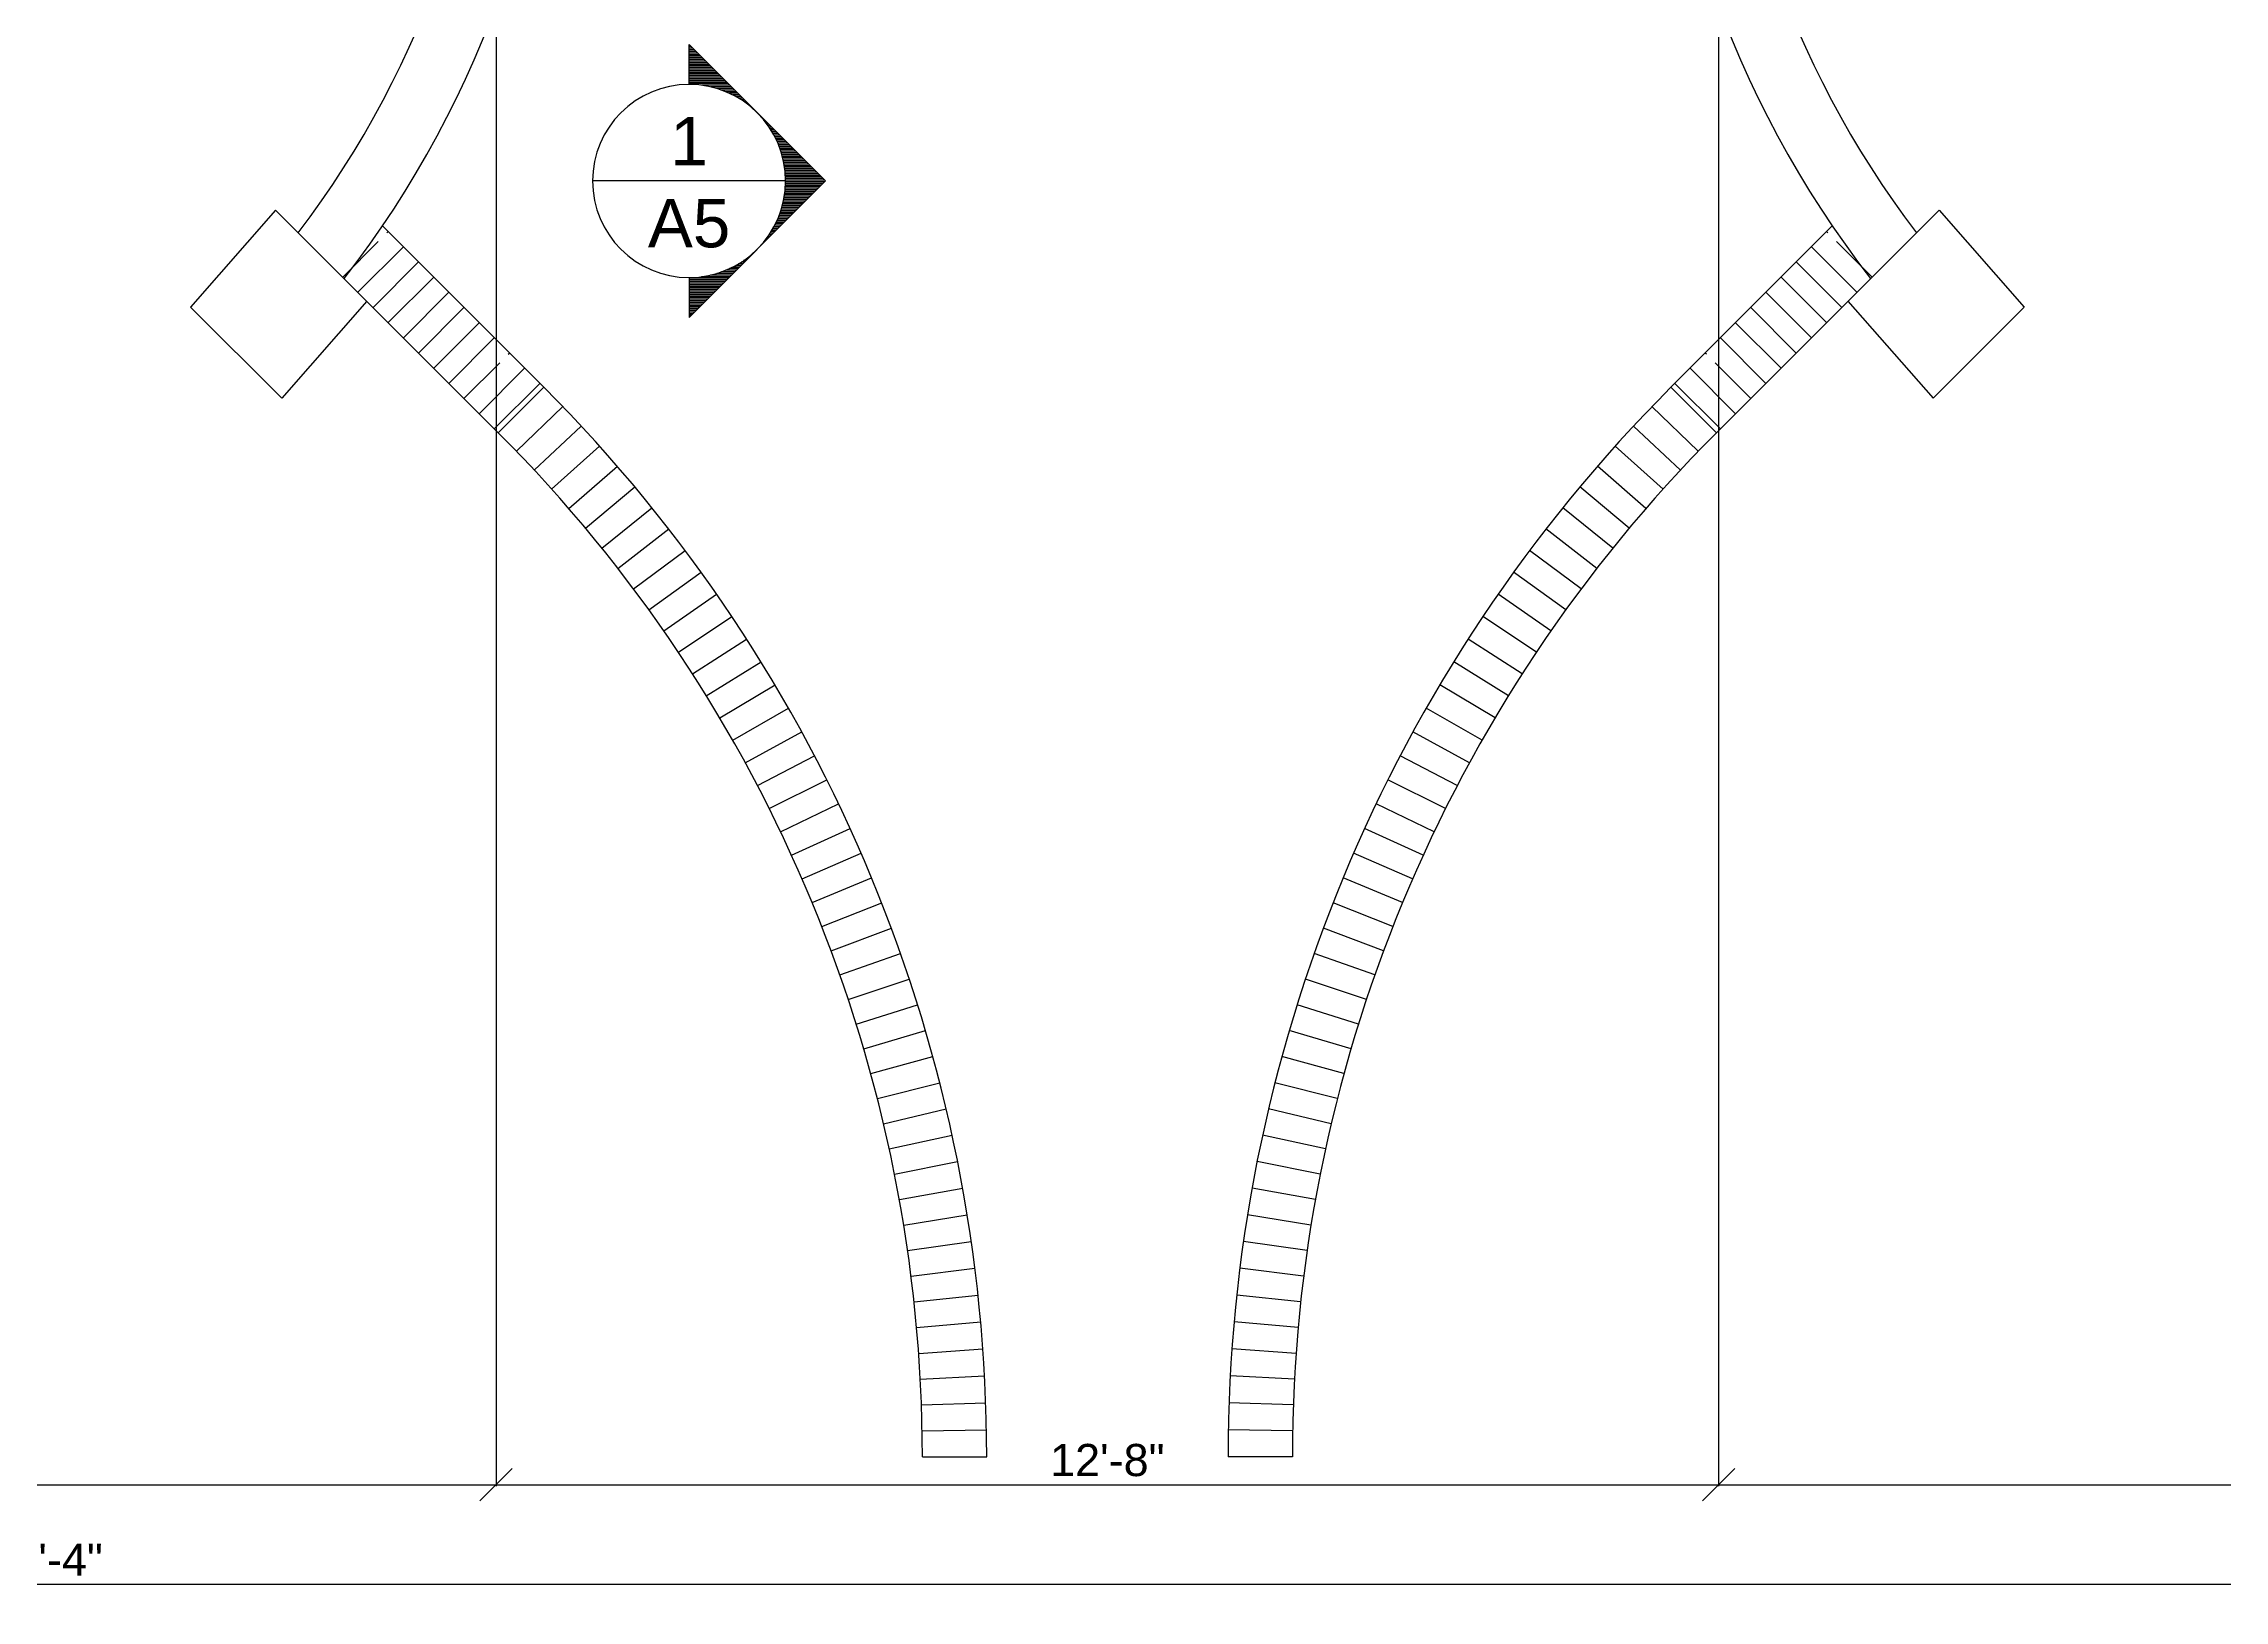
# Model space of a CAD drawing. Header units: inches. Extents: x 13 to 1535, y 73 to 1048.
# Drawn here: x 1088.4 to 1359.5, y 73.3 to 266.8 of the extents above; entities that cross this region are included whole.
import ezdxf
from ezdxf.enums import TextEntityAlignment as Align

# ---------------------------------------------------------------- set-up
doc = ezdxf.new("R2010")
doc.units = ezdxf.units.IN
doc.header["$MEASUREMENT"] = 0
for name, color, linetype in [('AR BRICK WALL', 2, 'Continuous'), ('DIMENSIONS', 240, 'Continuous'), ('DWG TEXTURE', 3, 'Continuous'), ('GENERAL NOTE', 4, 'Continuous'), ('MEDIUM', 6, 'Continuous'), ('TITLES', 7, 'Continuous')]:
    doc.layers.add(name, color=color, linetype=linetype)
doc.styles.add('DIMTXT', font='ARIAL.TTF', dxfattribs={"height": 4})
doc.styles.add('RMNAMES', font='ARIAL.TTF', dxfattribs={"height": 9})
doc.dimstyles.new('Arch', dxfattribs={"dimtxt": 0.1875, "dimasz": 4, "dimexe": 0.179993, "dimexo": 0.0625, "dimgap": 1, "dimtad": 1, "dimtoh": 1, "dimdec": 4, "dimzin": 0, "dimdsep": 46, "dimlunit": 4, "dimtxsty": 'DIMTXT', "dimblk1": 'OBLIQUE', "dimblk2": 'OBLIQUE', "dimsah": 1, "dimcen": 0.089996, "dimdle": 3, "dimadec": 0, "dimazin": 0, "dimtfac": 1, "dimtdec": 4, "dimtofl": 0, "dimtmove": 0, "dimatfit": 3, "dimldrblk": 'OBLIQUE', "dimfxl": 1, "dimfrac": 2, "dimtolj": 1, "dimtzin": 0, "dimarcsym": 0})

# ---------------------------------------------------------------- blocks, each defined once
blk = doc.blocks.new('DETCO 4')
at = {"layer": 'TITLES'}
blk.add_line((12, 0), (-12, 0), dxfattribs=at)
at = {"layer": 'TITLES', "color": 6, "style": 'RMNAMES'}
for tag, p in [('LTR', (0, 1.95)), ('SHT', (0, -8.25))]:
    blk.add_attdef(tag, text='', height=6, dxfattribs=at).set_placement(p, align=Align.CENTER)
blk = doc.blocks.new('*X57')
at = {"color": 0}
for p, q in [((1253.8, 235.89), (1248.14, 241.54)), ((1250.19, 243.27), (1250.03, 243.43)), ((1255.68, 237.77), (1251.25, 242.21)), ((1251.91, 234), (1246.26, 239.66)), ((1248.14, 230.23), (1242.48, 235.89)), ((1250.03, 232.12), (1244.37, 237.77)), ((1246.26, 228.34), (1240.6, 234)), ((1244.37, 226.46), (1238.71, 232.11)), ((1235.1, 228.18), (1234.94, 228.34)), ((1242.48, 224.57), (1236.83, 230.23)), ((1238.71, 220.8), (1233.06, 226.46)), ((1240.6, 222.69), (1236.16, 227.12)), ((1236.83, 218.91), (1231.17, 224.57))]:
    blk.add_line(p, q, dxfattribs=at)
blk = doc.blocks.new('_OBLIQUE')
at = {"color": 0, "linetype": 'ByBlock'}
blk.add_line((-0.5, -0.5), (0.5, 0.5), dxfattribs=at)
blk = doc.blocks.new('*D64')
at = {"layer": 'Defpoints', "color": 0}
for p in [(1144.61, 368.61), (1008.61, 304.61), (1144.61, 87.66)]:
    blk.add_point(p, dxfattribs=at)
at = {"layer": 'DIMENSIONS', "color": 0, "lineweight": -2}
for p, q in [((1144.61, 368.55), (1144.61, 87.48)), ((1008.61, 304.55), (1008.61, 87.48)), ((1005.61, 87.66), (1147.61, 87.66))]:
    blk.add_line(p, q, dxfattribs=at)
at = {"layer": 'DIMENSIONS', "color": 0, "lineweight": -2, "xscale": 4, "yscale": 4, "zscale": 4, "rotation": 180}
blk.add_blockref('_OBLIQUE', (1008.61, 87.66), dxfattribs=at)
at = {"layer": 'DIMENSIONS', "color": 0, "lineweight": -2, "xscale": 4, "yscale": 4, "zscale": 4}
blk.add_blockref('_OBLIQUE', (1144.61, 87.66), dxfattribs=at)
at = {"layer": 'DIMENSIONS', "color": 0, "insert": (1076.61, 90.67), "char_height": 4, "attachment_point": 5, "style": 'DIMTXT'}
blk.add_mtext('\\A1;11\'-4"', dxfattribs=at)
blk = doc.blocks.new('*D65')
at = {"layer": 'Defpoints', "color": 0}
for p in [(1144.61, 368.61), (1296.61, 368.61), (1296.61, 87.66)]:
    blk.add_point(p, dxfattribs=at)
at = {"layer": 'DIMENSIONS', "color": 0, "lineweight": -2}
for p, q in [((1144.61, 368.55), (1144.61, 87.48)), ((1296.61, 368.55), (1296.61, 87.48)), ((1141.61, 87.66), (1299.61, 87.66))]:
    blk.add_line(p, q, dxfattribs=at)
at = {"layer": 'DIMENSIONS', "color": 0, "lineweight": -2, "xscale": 4, "yscale": 4, "zscale": 4, "rotation": 180}
blk.add_blockref('_OBLIQUE', (1144.61, 87.66), dxfattribs=at)
at = {"layer": 'DIMENSIONS', "color": 0, "lineweight": -2, "xscale": 4, "yscale": 4, "zscale": 4}
blk.add_blockref('_OBLIQUE', (1296.61, 87.66), dxfattribs=at)
at = {"layer": 'DIMENSIONS', "color": 0, "insert": (1220.61, 90.7), "char_height": 4, "attachment_point": 5, "style": 'DIMTXT'}
blk.add_mtext('\\A1;12\'-8"', dxfattribs=at)
blk = doc.blocks.new('*D66')
at = {"layer": 'Defpoints', "color": 0}
for p in [(1456.61, 432.61), (1296.61, 368.61), (1456.61, 87.66)]:
    blk.add_point(p, dxfattribs=at)
at = {"layer": 'DIMENSIONS', "color": 0, "lineweight": -2}
for p, q in [((1456.61, 432.55), (1456.61, 87.48)), ((1296.61, 368.55), (1296.61, 87.48)), ((1293.61, 87.66), (1459.61, 87.66))]:
    blk.add_line(p, q, dxfattribs=at)
at = {"layer": 'DIMENSIONS', "color": 0, "lineweight": -2, "xscale": 4, "yscale": 4, "zscale": 4, "rotation": 180}
blk.add_blockref('_OBLIQUE', (1296.61, 87.66), dxfattribs=at)
at = {"layer": 'DIMENSIONS', "color": 0, "lineweight": -2, "xscale": 4, "yscale": 4, "zscale": 4}
blk.add_blockref('_OBLIQUE', (1456.61, 87.66), dxfattribs=at)
at = {"layer": 'DIMENSIONS', "color": 0, "insert": (1376.61, 90.7), "char_height": 4, "attachment_point": 5, "style": 'DIMTXT'}
blk.add_mtext('\\A1;13\'-4"', dxfattribs=at)
blk = doc.blocks.new('*X18')
at = {"color": 0}
for p, q in [((223.77, 81.4), (223.84, 81.4)), ((221.17, 78.8), (223.84, 78.8)), ((221.37, 79), (223.84, 79)), ((221.57, 79.2), (223.84, 79.2)), ((221.77, 79.4), (223.84, 79.4)), ((221.97, 79.6), (223.84, 79.6)), ((222.17, 79.8), (223.84, 79.8)), ((222.37, 80), (223.84, 80)), ((222.57, 80.2), (223.84, 80.2)), ((222.77, 80.4), (223.84, 80.4)), ((222.97, 80.6), (223.84, 80.6)), ((223.17, 80.8), (223.84, 80.8)), ((223.37, 81), (223.84, 81)), ((223.57, 81.2), (223.84, 81.2)), ((218.37, 76), (220.42, 76)), ((218.57, 76.2), (221.18, 76.2)), ((218.77, 76.4), (222.3, 76.4)), ((218.97, 76.6), (223.84, 76.6)), ((219.17, 76.8), (223.84, 76.8)), ((219.37, 77), (223.84, 77)), ((219.57, 77.2), (223.84, 77.2)), ((219.77, 77.4), (223.84, 77.4)), ((219.97, 77.6), (223.84, 77.6)), ((220.17, 77.8), (223.84, 77.8)), ((220.37, 78), (223.84, 78)), ((220.57, 78.2), (223.84, 78.2)), ((220.77, 78.4), (223.84, 78.4)), ((220.97, 78.6), (223.84, 78.6)), ((215.77, 73.4), (215.79, 73.4)), ((215.97, 73.6), (216.02, 73.6)), ((216.17, 73.8), (216.26, 73.8)), ((216.37, 74), (216.51, 74)), ((216.57, 74.2), (216.78, 74.2)), ((216.77, 74.4), (217.06, 74.4)), ((216.97, 74.6), (217.36, 74.6)), ((217.17, 74.8), (217.69, 74.8)), ((217.37, 75), (218.04, 75)), ((217.57, 75.2), (218.41, 75.2)), ((217.77, 75.4), (218.83, 75.4)), ((217.97, 75.6), (219.29, 75.6)), ((218.17, 75.8), (219.81, 75.8)), ((212.97, 70.6), (213.51, 70.6)), ((213.17, 70.8), (213.63, 70.8)), ((213.37, 71), (213.76, 71)), ((213.57, 71.2), (213.89, 71.2)), ((213.77, 71.4), (214.03, 71.4)), ((213.97, 71.6), (214.17, 71.6)), ((214.17, 71.8), (214.32, 71.8)), ((214.37, 72), (214.48, 72)), ((214.57, 72.2), (214.64, 72.2)), ((214.77, 72.4), (214.81, 72.4)), ((214.97, 72.6), (214.99, 72.6)), ((215.17, 72.8), (215.18, 72.8)), ((215.57, 73.2), (215.58, 73.2)), ((210.17, 67.8), (212.31, 67.8)), ((210.37, 68), (212.36, 68)), ((210.57, 68.2), (212.43, 68.2)), ((210.77, 68.4), (212.49, 68.4)), ((210.97, 68.6), (212.57, 68.6)), ((211.17, 68.8), (212.64, 68.8)), ((211.37, 69), (212.72, 69)), ((211.57, 69.2), (212.8, 69.2)), ((211.77, 69.4), (212.89, 69.4)), ((211.97, 69.6), (212.98, 69.6)), ((212.17, 69.8), (213.08, 69.8)), ((212.37, 70), (213.18, 70)), ((212.57, 70.2), (213.28, 70.2)), ((212.77, 70.4), (213.39, 70.4)), ((207.57, 65.2), (211.86, 65.2)), ((207.77, 65.4), (211.88, 65.4)), ((207.97, 65.6), (211.89, 65.6)), ((208.17, 65.8), (211.91, 65.8)), ((208.37, 66), (211.94, 66)), ((208.57, 66.2), (211.96, 66.2)), ((208.77, 66.4), (211.99, 66.4)), ((208.97, 66.6), (212.03, 66.6)), ((209.17, 66.8), (212.07, 66.8)), ((209.37, 67), (212.11, 67)), ((209.57, 67.2), (212.15, 67.2)), ((209.77, 67.4), (212.2, 67.4)), ((209.97, 67.6), (212.25, 67.6)), ((206.97, 64.6), (211.84, 64.6)), ((206.97, 64.4), (211.84, 64.4)), ((207.17, 64.8), (211.85, 64.8)), ((207.17, 64.2), (211.85, 64.2)), ((207.37, 65), (211.85, 65)), ((207.37, 64), (211.85, 64)), ((207.57, 63.8), (211.86, 63.8)), ((207.77, 63.6), (211.88, 63.6)), ((207.97, 63.4), (211.89, 63.4)), ((208.17, 63.2), (211.91, 63.2)), ((208.37, 63), (211.94, 63)), ((208.57, 62.8), (211.96, 62.8)), ((208.77, 62.6), (211.99, 62.6)), ((208.97, 62.4), (212.03, 62.4)), ((209.17, 62.2), (212.07, 62.2)), ((209.37, 62), (212.11, 62)), ((209.57, 61.8), (212.15, 61.8)), ((209.77, 61.6), (212.2, 61.6)), ((209.97, 61.4), (212.25, 61.4)), ((210.17, 61.2), (212.31, 61.2)), ((210.37, 61), (212.36, 61)), ((210.57, 60.8), (212.43, 60.8)), ((210.77, 60.6), (212.49, 60.6)), ((210.97, 60.4), (212.56, 60.4)), ((211.17, 60.2), (212.64, 60.2)), ((211.37, 60), (212.72, 60)), ((211.57, 59.8), (212.8, 59.8)), ((211.77, 59.6), (212.89, 59.6)), ((211.97, 59.4), (212.98, 59.4)), ((212.17, 59.2), (213.08, 59.2)), ((212.37, 59), (213.18, 59)), ((212.57, 58.8), (213.28, 58.8)), ((212.77, 58.6), (213.39, 58.6)), ((212.97, 58.4), (213.51, 58.4)), ((213.17, 58.2), (213.63, 58.2)), ((213.37, 58), (213.76, 58)), ((213.57, 57.8), (213.89, 57.8)), ((213.77, 57.6), (214.02, 57.6)), ((213.97, 57.4), (214.17, 57.4)), ((214.17, 57.2), (214.32, 57.2)), ((214.37, 57), (214.47, 57)), ((214.57, 56.8), (214.64, 56.8)), ((214.77, 56.6), (214.81, 56.6)), ((214.97, 56.4), (214.99, 56.4)), ((215.17, 56.2), (215.18, 56.2)), ((215.57, 55.8), (215.58, 55.8)), ((215.77, 55.6), (215.79, 55.6)), ((215.97, 55.4), (216.02, 55.4)), ((216.17, 55.2), (216.26, 55.2)), ((216.37, 55), (216.51, 55)), ((216.57, 54.8), (216.78, 54.8)), ((216.77, 54.6), (217.06, 54.6)), ((216.97, 54.4), (217.36, 54.4)), ((217.17, 54.2), (217.68, 54.2)), ((217.37, 54), (218.03, 54)), ((217.57, 53.8), (218.41, 53.8)), ((217.77, 53.6), (218.82, 53.6)), ((217.97, 53.4), (219.28, 53.4)), ((218.17, 53.2), (219.8, 53.2)), ((218.37, 53), (220.41, 53)), ((218.57, 52.8), (221.17, 52.8)), ((218.77, 52.6), (222.29, 52.6)), ((218.97, 52.4), (223.84, 52.4)), ((219.17, 52.2), (223.84, 52.2)), ((219.37, 52), (223.84, 52)), ((219.57, 51.8), (223.84, 51.8)), ((219.77, 51.6), (223.84, 51.6)), ((219.97, 51.4), (223.84, 51.4)), ((220.17, 51.2), (223.84, 51.2)), ((220.37, 51), (223.84, 51)), ((220.57, 50.8), (223.84, 50.8)), ((220.77, 50.6), (223.84, 50.6)), ((220.97, 50.4), (223.84, 50.4)), ((221.17, 50.2), (223.84, 50.2)), ((221.37, 50), (223.84, 50)), ((221.57, 49.8), (223.84, 49.8)), ((221.77, 49.6), (223.84, 49.6)), ((221.97, 49.4), (223.84, 49.4)), ((222.17, 49.2), (223.84, 49.2)), ((222.37, 49), (223.84, 49)), ((222.57, 48.8), (223.84, 48.8)), ((222.77, 48.6), (223.84, 48.6)), ((222.97, 48.4), (223.84, 48.4)), ((223.17, 48.2), (223.84, 48.2)), ((223.37, 48), (223.84, 48)), ((223.57, 47.8), (223.84, 47.8)), ((223.77, 47.6), (223.84, 47.6))]:
    blk.add_line(p, q, dxfattribs=at)
blk = doc.blocks.new('DETCO 2')
at = {"layer": 'GENERAL NOTE', "color": 7}
for p, q in [((-12, 16.97), (-28.97, 0)), ((-12, 16.97), (4.97, 0)), ((-24, 0), (-28.97, 0)), ((0, 0), (4.97, 0))]:
    blk.add_line(p, q, dxfattribs=at)
blk.add_circle((-12, 0), 12, dxfattribs=at)
at = {"layer": 'GENERAL NOTE', "color": 3, "rotation": 270}
blk.add_blockref('*X18', (-76.5, 223.84), dxfattribs=at)
blk = doc.blocks.new('*D74')
at = {"layer": 'Defpoints', "color": 0}
for p in [(1456.61, 432.61), (720.61, 176.61), (1456.61, 75.28)]:
    blk.add_point(p, dxfattribs=at)
at = {"layer": 'DIMENSIONS', "color": 0, "lineweight": -2}
for p, q in [((1456.61, 432.55), (1456.61, 75.1)), ((720.61, 176.55), (720.61, 75.1)), ((717.61, 75.28), (1459.61, 75.28))]:
    blk.add_line(p, q, dxfattribs=at)
at = {"layer": 'DIMENSIONS', "color": 0, "lineweight": -2, "xscale": 4, "yscale": 4, "zscale": 4, "rotation": 180}
blk.add_blockref('_OBLIQUE', (720.61, 75.28), dxfattribs=at)
at = {"layer": 'DIMENSIONS', "color": 0, "lineweight": -2, "xscale": 4, "yscale": 4, "zscale": 4}
blk.add_blockref('_OBLIQUE', (1456.61, 75.28), dxfattribs=at)
at = {"layer": 'DIMENSIONS', "color": 0, "insert": (1088.61, 78.32), "char_height": 4, "attachment_point": 5, "style": 'DIMTXT'}
blk.add_mtext('\\A1;61\'-4"', dxfattribs=at)

msp = doc.modelspace()

# ---------------------------------------------------------------- linework, layer by layer
at = {"layer": 'AR BRICK WALL'}
for p, q in [((1130.48881, 244.1403), (1150.54988, 224.07923)), ((1310.7388, 244.1403), (1290.67773, 224.07923))]:
    msp.add_line(p, q, dxfattribs=at)
for centre, start, end in [((1017.61381, 91.14315), 0, 45), ((1423.61381, 91.14315), 135, 180)]:
    msp.add_arc(centre, 188, start, end, dxfattribs=at)
at = {"layer": 'DWG TEXTURE'}
for p, q in [((1144.89303, 218.42237), (1150.54988, 224.07923)), ((1296.33459, 218.42237), (1290.67773, 224.07923)), ((1147.14456, 216.13029), (1152.90148, 221.68527)), ((1294.08305, 216.13029), (1288.32613, 221.68527)), ((1149.35482, 213.79838), (1155.20998, 219.24973)), ((1291.87279, 213.79838), (1286.01764, 219.24973)), ((1151.52311, 211.4274), (1157.47463, 216.77336)), ((1153.64873, 209.01809), (1159.69473, 214.25697)), ((1287.57888, 209.01809), (1281.53289, 214.25697)), ((1289.70451, 211.4274), (1283.75298, 216.77336)), ((1155.73101, 206.57122), (1161.86955, 211.70136)), ((1285.4966, 206.57122), (1279.35806, 211.70136)), ((1157.76928, 204.08758), (1163.99842, 209.10733)), ((1283.45833, 204.08758), (1277.2292, 209.10733)), ((1159.7629, 201.56795), (1166.08064, 206.47571)), ((1281.46471, 201.56795), (1275.14697, 206.47571)), ((1161.71123, 199.01313), (1168.11556, 203.80736)), ((1279.51638, 199.01313), (1273.11205, 203.80736)), ((1163.61365, 196.42395), (1170.10253, 201.1031)), ((1277.61397, 196.42395), (1271.12508, 201.1031)), ((1165.46955, 193.80123), (1172.04091, 198.36381)), ((1275.75807, 193.80123), (1269.1867, 198.36381)), ((1167.27834, 191.1458), (1173.93009, 195.59036)), ((1273.94928, 191.1458), (1267.29752, 195.59036)), ((1169.03944, 188.4585), (1175.76947, 192.78363)), ((1272.18817, 188.4585), (1265.45814, 192.78363)), ((1170.7523, 185.7402), (1177.55846, 189.94451)), ((1270.47531, 185.7402), (1263.66916, 189.94451)), ((1172.41637, 182.99176), (1179.29648, 187.07392)), ((1268.81124, 182.99176), (1261.93113, 187.07392)), ((1174.03112, 180.21406), (1180.983, 184.17276)), ((1267.1965, 180.21406), (1260.24462, 184.17276)), ((1175.59602, 177.40797), (1182.61746, 181.24196)), ((1265.63159, 177.40797), (1258.61016, 181.24196)), ((1177.1106, 174.5744), (1184.19934, 178.28246)), ((1264.11701, 174.5744), (1257.02827, 178.28246)), ((1178.57435, 171.71425), (1185.72816, 175.29519)), ((1262.65326, 171.71425), (1255.49946, 175.29519)), ((1179.98683, 168.82843), (1187.20341, 172.28111)), ((1261.24079, 168.82843), (1254.02421, 172.28111)), ((1181.34757, 165.91786), (1188.62462, 169.24118)), ((1259.88005, 165.91786), (1252.60299, 169.24118)), ((1182.65614, 162.98346), (1189.99135, 166.17636)), ((1258.57148, 162.98346), (1251.23626, 166.17636)), ((1183.91212, 160.02617), (1191.30316, 163.08764)), ((1257.31549, 160.02617), (1249.92445, 163.08764)), ((1185.11512, 157.04694), (1192.55963, 159.976)), ((1256.11249, 157.04694), (1248.66799, 159.976)), ((1186.26476, 154.04671), (1193.76035, 156.84242)), ((1254.96286, 154.04671), (1247.46726, 156.84242)), ((1187.36066, 151.02643), (1194.90496, 153.68791)), ((1253.86696, 151.02643), (1246.32265, 153.68791)), ((1188.40247, 147.98708), (1195.99308, 150.51348)), ((1252.82514, 147.98708), (1245.23453, 150.51348)), ((1189.38987, 144.92962), (1197.02436, 147.32013)), ((1251.83774, 144.92962), (1244.20325, 147.32013)), ((1190.32254, 141.85501), (1197.99849, 144.10887)), ((1250.90507, 141.85501), (1243.22913, 144.10887)), ((1191.20018, 138.76426), (1198.91513, 140.88075)), ((1250.02743, 138.76426), (1242.31248, 140.88075)), ((1192.02252, 135.65832), (1199.77402, 137.63678)), ((1249.20509, 135.65832), (1241.45359, 137.63678)), ((1192.78929, 132.53821), (1200.57486, 134.37799)), ((1248.43832, 132.53821), (1240.65275, 134.37799)), ((1193.50024, 129.40491), (1201.31742, 131.10543)), ((1247.72737, 129.40491), (1239.9102, 131.10543)), ((1194.15516, 126.25941), (1202.00144, 127.82013)), ((1247.07246, 126.25941), (1239.22617, 127.82013)), ((1194.75382, 123.10273), (1202.62671, 124.52315)), ((1246.47379, 123.10273), (1238.6009, 124.52315)), ((1195.29605, 119.93586), (1203.19304, 121.21554)), ((1245.93156, 119.93586), (1238.03457, 121.21554)), ((1195.78167, 116.75982), (1203.70024, 117.89834)), ((1245.44595, 116.75982), (1237.52738, 117.89834)), ((1196.21051, 113.57562), (1204.14815, 114.57262)), ((1245.0171, 113.57562), (1237.07947, 114.57262)), ((1196.58246, 110.38428), (1204.53662, 111.23944)), ((1244.64515, 110.38428), (1236.69099, 111.23944)), ((1196.89738, 107.1868), (1204.86554, 107.89985)), ((1244.33023, 107.1868), (1236.36207, 107.89985)), ((1197.15519, 103.98421), (1205.1348, 104.55492)), ((1244.07243, 103.98421), (1236.09281, 104.55492)), ((1197.35578, 100.77753), (1205.34432, 101.20572)), ((1243.87183, 100.77753), (1235.8833, 101.20572)), ((1197.49911, 97.56777), (1205.49402, 97.85331)), ((1243.7285, 97.56777), (1235.7336, 97.85331)), ((1197.58513, 94.35598), (1205.58386, 94.49877)), ((1243.64248, 94.35598), (1235.64376, 94.49877)), ((1197.61381, 91.14315), (1205.61381, 91.14315)), ((1243.61381, 91.14315), (1235.61381, 91.14315))]:
    msp.add_line(p, q, dxfattribs=at)
at = {"layer": 'MEDIUM'}
for p, q in [((1117.20626, 246.10915), (1106.62631, 234.06168)), ((1117.20626, 246.10915), (1144.89303, 218.42237)), ((1324.02136, 246.10915), (1296.33459, 218.42237)), ((1324.02136, 246.10915), (1334.6013, 234.06168)), ((1106.62631, 234.06168), (1117.96379, 222.7242)), ((1128.54373, 234.77167), (1117.96379, 222.7242)), ((1312.68388, 234.77167), (1323.26383, 222.7242)), ((1334.6013, 234.06168), (1323.26383, 222.7242))]:
    msp.add_line(p, q, dxfattribs=at)
for centre, radius, start, end in [((1024.61381, 316.07418), 120, 322.6622557, 0), ((1024.61381, 316.07418), 128, 322.1807558, 0), ((1416.61381, 316.07418), 128, 180, 217.8192442), ((1416.61381, 316.07418), 120, 180, 217.3377443), ((1017.61381, 91.14315), 180, 0, 45), ((1423.61381, 91.14315), 180, 135, 180)]:
    msp.add_arc(centre, radius, start, end, dxfattribs=at)

# ---------------------------------------------------------------- block references
msp.add_blockref('DETCO 4', (1168.6115, 249.72974)).add_auto_attribs({'SHT': 'A5', 'LTR': '1'})
at = {"layer": 'DWG TEXTURE', "xscale": -1}
msp.add_blockref('*X57', (2381.22761, 0), dxfattribs=at)
at = {"layer": 'DWG TEXTURE'}
msp.add_blockref('*X57', (60, 0), dxfattribs=at)
at = {"layer": 'GENERAL NOTE', "xscale": -1, "rotation": 270}
msp.add_blockref('DETCO 2', (1168.6115, 261.72974), dxfattribs=at)

# ---------------------------------------------------------------- dimensions: what is measured, and where the dimension line sits
at = {"layer": 'DIMENSIONS'}
for base, p1, p2, picture, middle in [((1456.61381, 75.2786), (720.61381, 176.60809), (1456.61381, 432.60809), '*D74', (1088.61381, 78.32089)), ((1456.61381, 87.65722), (1296.61381, 368.60809), (1456.61381, 432.60809), '*D66', (1376.61381, 90.70087)), ((1144.61381, 87.65722), (1008.61381, 304.60809), (1144.61381, 368.60809), '*D64', (1076.61381, 90.6654)), ((1296.61381, 87.65722), (1144.61381, 368.60809), (1296.61381, 368.60809), '*D65', (1220.61381, 90.69951))]:
    dim = msp.add_linear_dim(base=base, p1=p1, p2=p2, dimstyle='Arch', dxfattribs=at)
    dim.commit()
    dim.dimension.update_dxf_attribs({"geometry": picture, "text_midpoint": middle})

doc.saveas('drawing.dxf')
